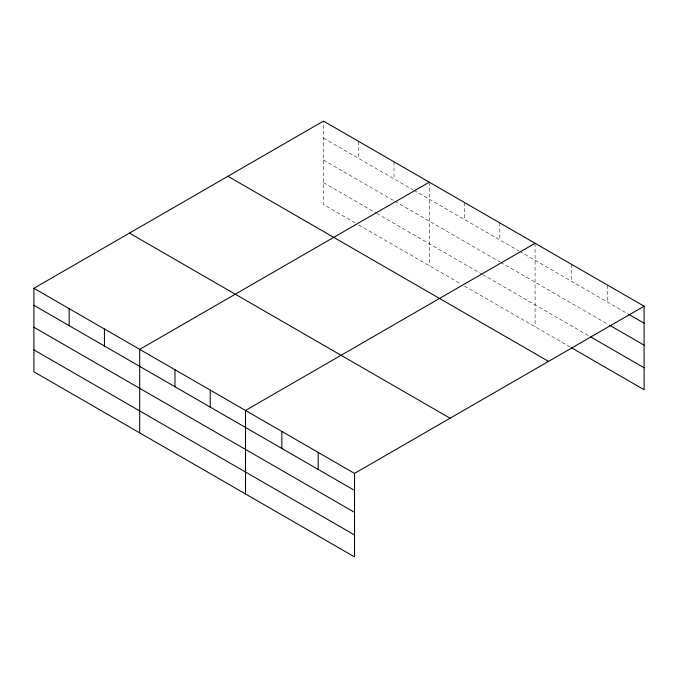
<?xml version="1.0" encoding="UTF-8"?>
<svg xmlns="http://www.w3.org/2000/svg" width="678" height="678" viewBox="0 0 678 678"><rect width="100%" height="100%" fill="white"/><g stroke="black" fill="none" stroke-linecap="round" stroke-linejoin="round"><path stroke-width="0.51" stroke-dasharray="3.39 2.54" d="M355.128 222.876L323.482 204.603L323.482 121.099M323.482 138.109L413.004 189.798M413.911 190.315L518.814 250.877M519.712 251.402L627.752 313.778M323.482 160.05L394.011 200.773M394.918 201.298L499.822 261.861M500.728 262.386L607.759 324.177M323.482 182.662L375.926 212.943M376.832 213.46L481.736 274.031M482.634 274.548L589.597 336.296M358.747 224.969L460.938 283.963M464.549 286.048L571.427 347.755M607.759 285.235L607.759 302.235M571.427 264.251L571.427 281.26M535.086 243.275L535.086 326.779M499.822 222.909L499.822 239.919M464.549 202.553L464.549 219.553M429.284 182.187L429.284 265.691M394.011 161.822L394.011 178.831M358.747 141.465L358.747 158.466"/><path stroke-width="1.02" d="M354.518 512.348L354.518 473.397L33.9 288.286L33.9 371.79L354.518 556.901L354.518 512.348L33.9 327.237M571.427 347.755L644.1 389.714L644.1 306.21L323.482 121.099L33.9 288.286M429.284 182.187L139.702 349.373L139.702 432.878M535.086 243.275L245.512 410.461L245.512 493.965M354.518 473.397L644.1 306.21M628.659 314.304L644.1 323.22M609.581 325.228L644.1 345.161M590.504 336.822L644.1 367.773M227.918 176.272L548.536 361.382M129.464 233.113L450.082 418.224M33.9 305.295L354.518 490.406M33.9 349.848L354.518 534.959M318.185 452.421L318.185 469.422M281.845 431.437L281.845 448.446M210.239 390.096L210.239 407.105M174.975 369.739L174.975 386.74M104.437 329.008L104.437 346.017M69.164 308.651L69.164 325.652"/></g></svg>
